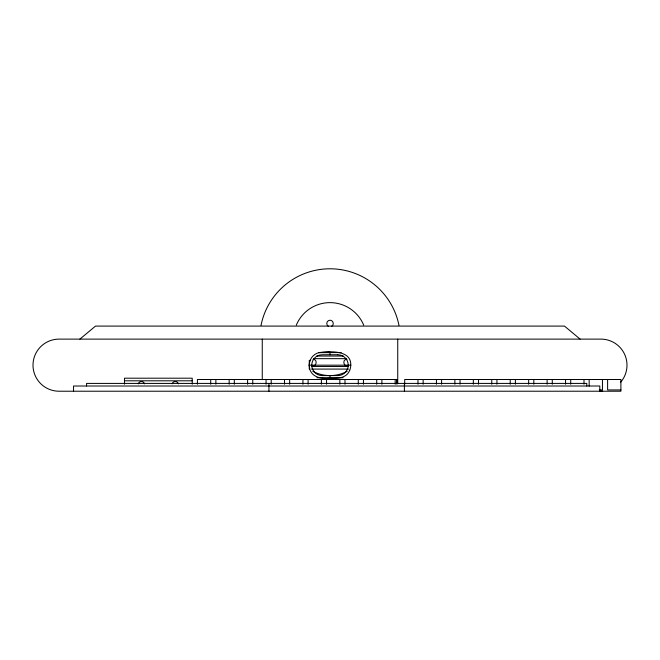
<?xml version="1.0" encoding="UTF-8"?>
<svg xmlns="http://www.w3.org/2000/svg" width="660" height="660" viewBox="0 0 660 660"><rect width="100%" height="100%" fill="white"/><g stroke="black" fill="none" stroke-linecap="round" stroke-linejoin="round"><path stroke-width="0.99" d="M309.754 368.923L309.161 365.17L309.754 361.416M310.307 360.088C311.767 356.284 315.381 353.339 319.341 352.564C331.485 350.922 354.659 350.147 350.245 368.923L349.602 370.466M138.27 383.864C138.955 380.737 143.872 380.737 144.556 383.864M172.136 383.864C172.821 380.737 177.738 380.737 178.423 383.864M349.693 370.252C346.822 378.328 337.177 378.659 330 378.197C322.105 379.17 311.834 377.594 309.598 368.56M309.598 361.787L310.398 359.873M79.893 339.116L95.527 326.089L564.473 326.089L580.107 339.116M348.562 365.384C343.901 368.082 341.55 359.304 346.937 359.312M330 352.143L318.813 352.588L341.187 352.588M316.66 356.053L343.34 356.053M313.582 358.661L346.417 358.661M309.161 365.17L350.839 365.17M311.528 366.473L348.472 366.473M311.528 369.08L348.472 369.08M316.899 377.751L343.117 377.751M396.932 384.236L396.932 379.5L197.422 379.5L197.422 384.236M124.476 380.803L192.217 380.803M599.379 389.92L602.448 389.92L602.448 379.5M620.895 389.92L607.612 389.92L607.612 379.5M319.341 352.564L330 352.588L330 354.75M313.063 359.312C318.45 359.304 316.099 368.082 311.438 365.384M599.8 391.223L599.8 386.009L73.54 386.009L73.54 391.223M589.165 379.5L589.165 386.133M586.773 386.009L586.773 383.411L86.567 383.411L86.567 386.009M584.001 379.5L584.001 384.236M570.718 379.5L570.718 384.236M565.554 379.5L565.554 384.236M552.271 379.5L552.271 384.236M547.107 379.5L547.107 384.236M533.824 379.5L533.824 384.236M528.66 379.5L528.66 384.236M515.378 379.5L515.378 384.236M510.213 379.5L510.213 384.236M496.93 379.5L496.93 384.236M491.766 379.5L491.766 384.236M478.483 379.5L478.483 384.236M473.327 379.5L473.327 384.236M460.036 379.5L460.036 384.236M454.88 379.5L454.88 384.236M441.589 379.5L441.589 384.236M436.433 379.5L436.433 384.236M423.142 379.5L423.142 384.236M417.986 379.5L417.986 384.236M404.695 384.236L404.695 379.5L620.895 379.5L620.895 391.223L59.053 391.223A26.053 26.053 0 0 1 33 365.17A26.053 26.053 0 0 1 59.053 339.116L600.946 339.116A26.053 26.053 0 0 1 620.532 382.346M404.407 383.411L404.407 391.223M397.741 339.116L397.741 383.592M396.883 379.5L396.883 383.411M395.175 379.5L395.175 384.236M381.892 379.5L381.892 384.236M376.728 379.5L376.728 384.236M363.445 379.5L363.445 384.236M358.281 379.5L358.281 384.236M344.998 379.5L344.998 384.236M339.842 379.5L339.842 384.236M330 375.589L330 377.751M326.551 379.5L326.551 384.236M321.395 379.5L321.395 384.236M309.26 360.31L309.26 369.039M308.104 379.5L308.104 384.236M302.948 379.5L302.948 384.236M289.658 379.5L289.658 384.236M284.501 379.5L284.501 384.236M271.21 379.5L271.21 384.236M268.933 383.411L268.933 391.223M266.054 379.5L266.054 384.236M262.259 339.116L262.259 379.649M252.763 379.5L252.763 384.236M247.607 379.5L247.607 384.236M234.316 379.5L234.316 384.236M229.16 379.5L229.16 384.236M215.87 379.5L215.87 384.236M210.713 379.5L210.713 384.236M192.217 384.211L192.217 378.197L124.476 378.197L124.476 384.211M602.654 391.165A26.053 26.053 0 0 1 600.946 391.223M331.625 326.304A3.259 3.259 0 0 0 333.143 324.332C333.712 322.344 332.062 320.191 330 320.232A3.259 3.259 0 0 0 328.375 326.304M347.193 371.283A36.473 36.473 0 0 1 312.807 371.283M296.299 325.157A36.473 36.473 0 0 1 363.701 325.157M261.013 325.397A70.34 70.34 0 0 1 398.986 325.397M337.813 354.75L322.187 354.75A10.42 10.42 0 0 0 311.759 365.17A10.42 10.42 0 0 0 322.187 375.589L337.813 375.589A10.42 10.42 0 0 0 348.241 365.17A10.42 10.42 0 0 0 337.813 354.75"/></g></svg>
